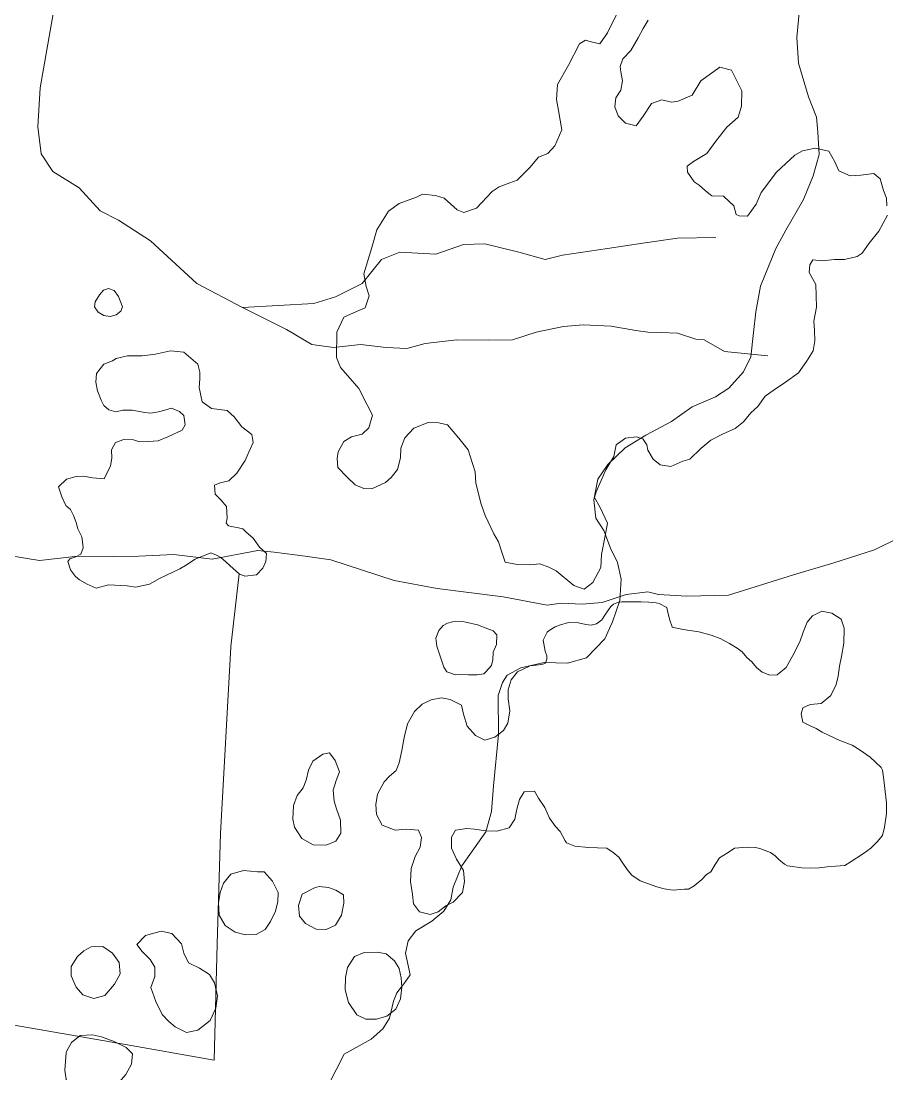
# Model space of a CAD drawing. Header units: metres. Extents: x 4652992 to 4879070, y 2074171 to 2309877.
# Drawn here: x 4653522.1 to 4653630.6, y 2307347.7 to 2307479.6 of the extents above; entities that cross this region are included whole.
import ezdxf

# ---------------------------------------------------------------- set-up
doc = ezdxf.new("R2010")
doc.units = ezdxf.units.M
doc.header["$MEASUREMENT"] = 0
doc.linetypes.add('DGN Style 3', pattern=[92.779933, 66.271381, -26.508552])
for name, color, linetype, lineweight in [('Level 1', 2, 'Continuous', 0), ('Level 20', 30, 'DGN Style 3', 0), ('Level 37', 3, 'Continuous', 0), ('Level 40', 1, 'Continuous', 0)]:
    doc.layers.add(name, color=color, linetype=linetype, lineweight=lineweight)

msp = doc.modelspace()

# ---------------------------------------------------------------- linework, layer by layer
at = {"layer": 'Level 1'}
for points in [[(4653615.651308, 2307437.64789, 1362), (4653610.225527, 2307438.20331, 1356), (4653607.660097, 2307439.649721, 1352), (4653606.614321, 2307439.733279, 1351), (4653604.318484, 2307440.501528, 1350), (4653602.269717, 2307440.585085, 1349), (4653600.618899, 2307440.613528, 1348), (4653599.122683, 2307440.854922, 1347), (4653596.011111, 2307441.363711, 1345), (4653592.500124, 2307441.564089, 1342), (4653590.066286, 2307441.354311, 1340), (4653586.614077, 2307440.644289, 1338), (4653583.641909, 2307439.66028, 1335), (4653580.628725, 2307439.630312, 1332), (4653576.680483, 2307439.660708, 1329), (4653572.725283, 2307439.189089, 1326), (4653570.439516, 2307438.56769, 1324), (4653567.838076, 2307438.722475, 1322), (4653564.626101, 2307439.091311, 1320), (4653561.254092, 2307438.687075, 1318), (4653558.515688, 2307439.093325, 1316), (4653555.348879, 2307440.951113, 1314), (4653549.837893, 2307443.733706, 1310), (4653544.107485, 2307446.740481, 1306), (4653538.30469, 2307452.06592, 1302), (4653534.331728, 2307454.653506, 1300), (4653532.010317, 2307455.812685, 1299), (4653529.3725, 2307458.71448, 1298), (4653526.075503, 2307460.762881, 1297), (4653524.647707, 2307462.9657, 1296.75), (4653524.234926, 2307466.331728, 1296.5), (4653524.489321, 2307471.241091, 1296.2875), (4653527.149111, 2307486.240725, 1295.2125)], [(4653609.129885, 2307452.49988, 1355), (4653604.330508, 2307452.40729, 1350), (4653599.976076, 2307451.773318, 1348), (4653595.55768, 2307451.085879, 1345), (4653589.937685, 2307450.267275, 1341), (4653587.771303, 2307449.733095, 1340), (4653584.471133, 2307450.658694, 1338), (4653580.212893, 2307451.702517, 1335), (4653577.528689, 2307451.592898, 1333), (4653574.046511, 2307450.38428, 1330), (4653569.570315, 2307450.637331, 1326), (4653567.270693, 2307449.723086, 1324), (4653564.818484, 2307446.730532, 1321), (4653561.511111, 2307445.065676, 1318), (4653558.770327, 2307444.206118, 1316), (4653549.837893, 2307443.733706, 1310)], [(4653634.932925, 2307416.300478, 1380), (4653629.006716, 2307413.373293, 1375), (4653623.91028, 2307411.749087, 1369), (4653618.839907, 2307410.244875, 1364), (4653610.730288, 2307407.688906, 1357), (4653605.498904, 2307407.581728, 1352), (4653601.959902, 2307407.788882, 1350), (4653600.616701, 2307408.1225, 1349), (4653597.903322, 2307407.753725, 1347), (4653594.900332, 2307406.751101, 1345), (4653592.399477, 2307406.564516, 1343), (4653589.753298, 2307406.68091, 1341), (4653588.015932, 2307406.424685, 1340), (4653582.470888, 2307407.492312, 1336.425), (4653574.239077, 2307408.52289, 1329.6625), (4653568.846926, 2307409.530276, 1325.9125), (4653560.920107, 2307412.126528, 1320.95), (4653557.698488, 2307412.562319, 1319.45), (4653553.831728, 2307413.079897, 1316.4125), (4653551.752077, 2307413.300722, 1314.4125), (4653546.054323, 2307412.217715, 1310.175), (4653541.260683, 2307412.794497, 1306), (4653536.880923, 2307412.592287, 1304), (4653533.681093, 2307412.530276, 1303), (4653529.228701, 2307412.581118, 1302), (4653524.440127, 2307412.014712, 1301), (4653514.918276, 2307413.5907, 1299.3875)]]:
    msp.add_polyline3d(points, dxfattribs=at)
at = {"layer": 'Level 20', "linetype": 'Continuous'}
for points in [[(4653587.625134, 2307399.265083, 1342.605782), (4653590.564026, 2307399.175089, 1343.105782), (4653592.921408, 2307399.847961, 1343.605782), (4653595.230085, 2307402.22751, 1344.005782), (4653596.192359, 2307404.330051, 1344.505782), (4653597.087605, 2307407.021417, 1345.105782), (4653597.272645, 2307409.686295, 1346.405782), (4653596.812206, 2307411.790284, 1347.505782), (4653595.94172, 2307413.557034, 1348.105782), (4653595.085609, 2307415.778693, 1349.405782), (4653594.115228, 2307417.351975, 1350.005782), (4653593.863961, 2307419.636197, 1350.705782), (4653594.333385, 2307422.23445, 1351.305782), (4653595.582819, 2307424.042188, 1351.805782), (4653597.766153, 2307426.132013, 1352.505782), (4653600.365884, 2307427.742176, 1353.805782), (4653603.57207, 2307429.444043, 1354.305782), (4653606.174775, 2307431.288355, 1355.505782), (4653609.074239, 2307432.51551, 1357.505782), (4653610.745552, 2307433.631945, 1358.105782), (4653612.586164, 2307435.642741, 1359.205782), (4653613.495641, 2307437.547019, 1359.705782), (4653613.83803, 2307440.588919, 1360.305782), (4653614.12248, 2307443.1871, 1361.005782), (4653614.697743, 2307446.37647, 1361.605782), (4653616.623788, 2307451.100661, 1362.105782), (4653617.875712, 2307453.390269, 1362.605782), (4653620.102113, 2307457.238498, 1363.105782), (4653621.324204, 2307460.211438, 1363.005782), (4653622.044941, 2307462.895774, 1363.005782), (4653621.881052, 2307465.687702, 1363.405782), (4653621.737599, 2307467.533767, 1363.805782), (4653620.71969, 2307470.078565, 1364.205782), (4653619.495586, 2307474.334136, 1364.605782), (4653619.27919, 2307477.524994, 1365.005782), (4653619.666519, 2307481.952879, 1365.505782)], [(4653587.625134, 2307399.265083, 1343.45), (4653584.71216, 2307398.582388, 1343.2), (4653582.971823, 2307397.651154, 1342.85), (4653582.387216, 2307396.761013, 1342.4625), (4653581.858438, 2307395.143588, 1342.0875), (4653581.888886, 2307390.223458, 1340.2125), (4653581.27429, 2307383.799069, 1338.325), (4653581.027679, 2307380.601097, 1337.625), (4653580.306875, 2307378.057888, 1337.075), (4653577.31403, 2307373.795057, 1334.3), (4653576.216214, 2307371.11243, 1333.9125), (4653575.930184, 2307369.551897, 1333.5625), (4653575.041052, 2307368.105318, 1333.0375), (4653573.541034, 2307366.860223, 1331.625), (4653571.533506, 2307365.649366, 1331.0125), (4653570.60813, 2307364.411296, 1330.6875), (4653570.261413, 2307362.83654, 1330.35), (4653570.853958, 2307360.15436, 1329.8125), (4653570.189327, 2307359.168873, 1329.3), (4653569.169698, 2307357.89595, 1329.075), (4653568.776275, 2307356.846375, 1328.8125), (4653568.247546, 2307354.712659, 1328.036065)], [(4653526.174424, 2307257.050102, 1317.123565), (4653523.829871, 2307265.691703, 1315.898565), (4653524.913985, 2307274.708888, 1314.373565), (4653528.193016, 2307284.995749, 1312.873565), (4653531.07411, 2307291.966436, 1312.298565), (4653537.374281, 2307301.230239, 1311.448565), (4653539.63408, 2307306.673945, 1311.148565), (4653541.499986, 2307313.708297, 1312.498565), (4653546.064395, 2307321.353016, 1315.123565), (4653552.776889, 2307331.056694, 1318.498565), (4653555.220371, 2307333.601684, 1319.736065), (4653556.984094, 2307337.45811, 1320.511065), (4653557.89285, 2307341.016811, 1321.523565), (4653559.414972, 2307344.016488, 1322.823565), (4653561.565726, 2307348.223122, 1324.236065), (4653562.564134, 2307350.197306, 1325.373565), (4653565.950367, 2307352.104066, 1326.598565), (4653567.407329, 2307353.379144, 1327.411065), (4653568.13575, 2307354.503341, 1328.036065), (4653568.247546, 2307354.712659, 1328.036065)]]:
    msp.add_polyline3d(points, dxfattribs=at)
at = {"layer": 'Level 37', "extrusion": (-0.9370172130902048, -0.0102131924530949, 0.349133832609476), "elevation": -4383561.993776, "flags": 128}
msp.add_lwpolyline([(-2256554.107737, 1634629.72351), (-2256545.002492, 1634626.507142), (-2256544.95304, 1634626.500866)], dxfattribs=at)
at = {"layer": 'Level 37'}
msp.add_polyline3d([(4653548.392027, 2307401.202923, 1314.35), (4653547.085528, 2307377.837555, 1314.7625), (4653546.683843, 2307364.004641, 1315.15), (4653546.317551, 2307349.441383, 1312.825), (4653534.500598, 2307351.54587, 1309.9375), (4653516.879513, 2307354.57262, 1308.1625), (4653500.191193, 2307357.468887, 1306.175), (4653485.3376, 2307360.35213, 1303.775), (4653473.5205, 2307362.111568, 1300.5)], dxfattribs=at)
at = {"layer": 'Level 40', "color": 3, "flags": 128}
for points, elevation in [([(4653533.786906, 2307445.864382), (4653534.31099, 2307445.098012), (4653534.821735, 2307443.799695), (4653534.627056, 2307443.257185), (4653534.043039, 2307442.78765), (4653533.284301, 2307442.573548), (4653532.462313, 2307442.727623), (4653531.776751, 2307443.123381), (4653531.322485, 2307443.787593), (4653531.40405, 2307444.440446), (4653531.933252, 2307445.321158), (4653532.44745, 2307445.892863), (4653533.068111, 2307446.088258), (4653533.786906, 2307445.864382)], 1303.080073), ([(4653574.200447, 2307401.30489), (4653574.906591, 2307399.178402), (4653575.075963, 2307398.677292), (4653575.451234, 2307398.069901), (4653576.519846, 2307397.702174), (4653577.106303, 2307397.736539), (4653578.143672, 2307397.722016), (4653579.235775, 2307397.694562), (4653580.080281, 2307397.840876), (4653580.309672, 2307398.07487), (4653581.02392, 2307398.885966), (4653581.193409, 2307399.595209), (4653581.250844, 2307400.561473), (4653581.649723, 2307401.50471), (4653581.704575, 2307402.702134), (4653581.248494, 2307403.21334), (4653580.563022, 2307403.490553), (4653579.28851, 2307403.96456), (4653577.810682, 2307404.313688), (4653577.427541, 2307404.404202), (4653576.14516, 2307404.361334), (4653575.519591, 2307404.163297), (4653574.990453, 2307403.884842), (4653574.437824, 2307403.266114), (4653574.038945, 2307402.322876), (4653574.200447, 2307401.30489)], 1343.9725)]:
    msp.add_lwpolyline(points, dxfattribs=dict(at, elevation=elevation))
at = {"layer": 'Level 40', "color": 3}
for points in [[(4653581.916408, 2307414.371321, 1347.735195), (4653581.335035, 2307415.389995, 1346.535195), (4653580.248534, 2307417.66122, 1345.335195), (4653579.742121, 2307419.089416, 1344.135195), (4653579.05013, 2307421.715987, 1342.935195), (4653578.991436, 2307423.133026, 1342.935195), (4653578.088825, 2307425.879784, 1342.335195), (4653576.920756, 2307427.370989, 1341.135195), (4653575.515129, 2307429.004035, 1339.635195), (4653574.422785, 2307429.253455, 1338.135195), (4653573.110578, 2307429.30489, 1336.335195), (4653571.313511, 2307428.611066, 1334.535195), (4653570.15654, 2307427.384044, 1332.435195), (4653569.666811, 2307426.110906, 1330.335195), (4653569.651697, 2307424.876688, 1329.435195), (4653569.270241, 2307423.446571, 1328.835195), (4653568.476177, 2307422.413204, 1328.835195), (4653567.760851, 2307421.787151, 1328.835195), (4653566.062499, 2307421.02151, 1328.235195), (4653565.046794, 2307421.042319, 1328.235195), (4653563.945852, 2307421.501536, 1328.235195), (4653562.939488, 2307422.450094, 1328.235195), (4653561.805358, 2307423.684198, 1327.935195), (4653561.682257, 2307424.806203, 1327.935195), (4653561.84007, 2307425.622075, 1327.935195), (4653562.518656, 2307426.932301, 1327.935195), (4653563.481262, 2307427.51308, 1327.935195), (4653564.822513, 2307427.853931, 1327.935195), (4653565.652454, 2307428.628494, 1327.935195), (4653566.132082, 2307430.229286, 1327.935195), (4653565.450459, 2307431.540207, 1327.935195), (4653564.422592, 2307433.567256, 1328.535195), (4653563.03514, 2307435.178341, 1328.535195), (4653562.126937, 2307436.193004, 1328.535195), (4653561.609745, 2307437.472326, 1328.535195), (4653561.668893, 2307440.625517, 1329.435195), (4653562.538157, 2307442.487078, 1329.435195), (4653564.119106, 2307443.202936, 1329.435195), (4653565.227576, 2307443.669906, 1329.435195), (4653565.690452, 2307445.185647, 1329.435195), (4653565.322017, 2307446.351198, 1329.435195), (4653565.032298, 2307447.923718, 1329.435195), (4653566.050189, 2307451.21589, 1330.335195), (4653566.653954, 2307453.461039, 1330.335195), (4653568.122427, 2307455.79637, 1330.335195), (4653569.455381, 2307456.720909, 1331.535195), (4653571.623725, 2307457.547006, 1333.035195), (4653572.369084, 2307457.910343, 1333.035195), (4653574.000512, 2307457.743915, 1334.535195), (4653575.093948, 2307457.428699, 1336.035195), (4653576.710721, 2307455.933471, 1337.535195), (4653577.569373, 2307455.60551, 1337.535195), (4653579.141597, 2307456.14248, 1338.735195), (4653581.106503, 2307458.24288, 1340.235195), (4653581.970909, 2307458.82758, 1340.235195), (4653583.318567, 2307459.321423, 1340.235195), (4653584.247679, 2307459.660336, 1341.135195), (4653585.844179, 2307461.257331, 1342.335195), (4653586.924977, 2307462.543645, 1342.335195), (4653588.092204, 2307462.986145, 1342.335195), (4653588.950557, 2307463.983152, 1342.335195), (4653589.833515, 2307465.968364, 1342.335195), (4653589.40488, 2307468.395945, 1342.935195), (4653589.170356, 2307469.762804, 1342.935195), (4653589.284406, 2307471.642729, 1342.935195), (4653590.681606, 2307474.050178, 1343.535195), (4653592.06087, 2307476.756633, 1344.435195), (4653592.808733, 2307477.193066, 1344.435195), (4653593.513516, 2307476.977767, 1344.435195), (4653594.576546, 2307476.74052, 1345.635195), (4653595.54916, 2307478.104742, 1347.435195), (4653596.703006, 2307480.411059, 1349.235195)], [(4653600.646315, 2307479.698902, 1351.335195), (4653600.037216, 2307478.67078, 1351.335195), (4653599.37819, 2307477.495212, 1350.435195), (4653598.466373, 2307475.901981, 1349.235195), (4653597.483907, 2307474.837437, 1347.735195), (4653597.122821, 2307473.895068, 1347.135195), (4653597.239333, 2307473.215928, 1347.135195), (4653597.438626, 2307472.110457, 1347.135195), (4653597.208828, 2307470.921488, 1347.135195), (4653596.611202, 2307469.966046, 1347.135195), (4653596.476406, 2307468.841293, 1347.135195), (4653596.874053, 2307467.735013, 1348.635195), (4653597.792062, 2307466.806712, 1349.835195), (4653599.12619, 2307466.473852, 1349.835195), (4653600.020544, 2307467.696557, 1349.835195), (4653601.087916, 2307469.273359, 1351.035195), (4653602.35115, 2307469.721917, 1352.535195), (4653603.553289, 2307469.448342, 1354.035195), (4653604.419221, 2307469.564035, 1355.535195), (4653606.140966, 2307470.328118, 1357.035195), (4653607.239356, 2307472.094354, 1358.535195), (4653609.616028, 2307473.800148, 1359.735195), (4653611.086484, 2307473.442539, 1359.735195), (4653612.380445, 2307470.864575, 1360.635195), (4653612.332567, 2307468.941457, 1360.635195), (4653611.906293, 2307467.572572, 1360.635195), (4653610.516827, 2307466.317931, 1359.435195), (4653609.110153, 2307464.531133, 1358.835195), (4653607.983459, 2307463.019871, 1357.035195), (4653606.313729, 2307462.001639, 1356.435195), (4653605.549096, 2307461.416193, 1356.435195), (4653605.570308, 2307460.682979, 1356.435195), (4653606.395525, 2307459.474536, 1356.435195), (4653607.056447, 2307459.024569, 1357.635195), (4653607.827925, 2307458.333703, 1358.535195), (4653608.612884, 2307457.703264, 1359.735195), (4653610.07775, 2307457.672, 1360.935195), (4653611.380605, 2307456.461465, 1360.935195), (4653611.653844, 2307455.363938, 1360.935195), (4653612.038214, 2307455.199718, 1362.435195), (4653613.090321, 2307455.170229, 1363.635195), (4653614.181291, 2307456.648423, 1363.635195), (4653614.790946, 2307458.136808, 1363.635195), (4653616.732265, 2307460.65448, 1364.835195), (4653618.998442, 2307462.80335, 1365.735195), (4653619.984427, 2307463.336848, 1365.735195), (4653621.57739, 2307463.690039, 1366.635195), (4653623.264759, 2307463.307201, 1367.535195), (4653624.046086, 2307461.96536, 1367.535195), (4653624.538327, 2307460.814125, 1369.035195), (4653625.927146, 2307460.194255, 1370.835195), (4653627.285541, 2307460.275831, 1372.935195), (4653628.907818, 2307460.504611, 1374.435195), (4653629.71906, 2307459.843513, 1376.235195), (4653630.14126, 2307458.3492, 1376.235195), (4653630.513566, 2307457.414544, 1376.235195), (4653630.554508, 2307456.45591, 1377.735195)], [(4653630.639442, 2307455.263516, 1377.735195), (4653629.54604, 2307453.27281, 1377.735195), (4653628.312129, 2307451.778935, 1377.735195), (4653627.440751, 2307450.530635, 1377.735195), (4653626.806142, 2307450.100667, 1377.735195), (4653625.241118, 2307449.743147, 1376.535195), (4653623.976732, 2307449.735421, 1375.035195), (4653622.437373, 2307449.557006, 1373.235195), (4653621.270832, 2307449.689655, 1371.735195), (4653620.907768, 2307449.045267, 1371.735195), (4653620.80748, 2307448.114048, 1371.735195), (4653621.631303, 2307446.613615, 1371.735195), (4653621.719891, 2307443.770806, 1371.135195), (4653621.380255, 2307442.011924, 1371.135195), (4653621.480833, 2307440.883678, 1371.135195), (4653621.53711, 2307439.526007, 1371.135195), (4653621.300838, 2307438.302384, 1371.135195), (4653620.482431, 2307436.950037, 1371.135195), (4653619.495534, 2307435.549911, 1371.135195), (4653617.837055, 2307434.385036, 1369.935195), (4653616.410547, 2307433.409747, 1368.435195), (4653615.296603, 2307432.619902, 1366.935195), (4653614.399171, 2307431.299917, 1365.735195), (4653613.523081, 2307430.504973, 1365.735195), (4653612.587706, 2307429.407489, 1365.435195), (4653611.541171, 2307428.575353, 1364.835195), (4653609.948574, 2307427.854786, 1363.635195), (4653608.506718, 2307427.10885, 1362.135195), (4653607.251167, 2307426.073122, 1361.235195), (4653605.858642, 2307424.724216, 1361.235195), (4653605.003219, 2307424.481795, 1361.235195), (4653603.487136, 2307423.815454, 1360.035195), (4653602.13501, 2307424.000147, 1359.135195), (4653601.292579, 2307424.736675, 1358.235195), (4653600.605332, 2307425.845703, 1357.635195), (4653600.490594, 2307426.514404, 1357.635195), (4653599.983466, 2307427.256488, 1357.635195), (4653599.204046, 2307427.501334, 1356.735195), (4653597.792489, 2307427.360223, 1356.735195), (4653596.652923, 2307426.520041, 1356.735195), (4653596.357279, 2307425.045724, 1356.135195), (4653595.366574, 2307423.378522, 1355.235195), (4653594.756755, 2307422.050397, 1353.735195), (4653594.139488, 2307420.629978, 1352.835195), (4653593.923636, 2307419.936843, 1352.835195), (4653594.651705, 2307418.665696, 1352.235195), (4653595.576331, 2307416.703074, 1351.635195), (4653595.271843, 2307415.127192, 1351.635195), (4653594.804688, 2307412.767149, 1350.735195), (4653594.737681, 2307411.144717, 1350.735195), (4653593.714669, 2307409.290257, 1350.135195), (4653592.643168, 2307408.426399, 1350.135195), (4653591.339493, 2307408.915007, 1350.135195), (4653589.121404, 2307410.718773, 1349.235195), (4653588.228566, 2307411.213093, 1349.235195), (4653587.0666, 2307411.59375, 1349.235195), (4653585.812835, 2307411.499864, 1349.235195), (4653584.256201, 2307411.544402, 1349.235195), (4653582.72915, 2307411.828875, 1348.635195), (4653582.306652, 2307413.05606, 1348.635195), (4653581.916408, 2307414.371321, 1347.735195)], [(4653547.801041, 2307416.685579, 1315.569853), (4653548.11113, 2307416.363232, 1315.569853), (4653548.460679, 2307416.271409, 1315.869853), (4653549.333276, 2307416.108465, 1315.869853), (4653549.897875, 2307416.003034, 1315.869853), (4653550.249257, 2307415.62024, 1315.869853), (4653551.1958, 2307414.836838, 1316.769853), (4653551.958803, 2307413.695548, 1317.969853), (4653552.852172, 2307412.899374, 1318.569853), (4653552.767607, 2307411.914574, 1318.569853), (4653552.395934, 2307411.088665, 1318.569853), (4653551.595536, 2307410.237393, 1318.569853), (4653550.156085, 2307410.073244, 1317.369853), (4653549.417317, 2307410.36934, 1317.369853), (4653548.737629, 2307410.970958, 1317.369853), (4653547.766003, 2307411.882841, 1316.169852), (4653547.134927, 2307412.392135, 1315.269853), (4653546.609299, 2307412.701884, 1315.269853), (4653545.868254, 2307412.998931, 1315.269853), (4653543.925033, 2307412.187646, 1313.469853), (4653542.720586, 2307411.397589, 1312.269853), (4653542.002114, 2307411.00026, 1312.269853), (4653539.431797, 2307409.794198, 1310.769853), (4653538.182433, 2307409.054537, 1308.969853), (4653536.462732, 2307408.696635, 1307.469853), (4653535.413555, 2307408.838841, 1307.469853), (4653533.076572, 2307408.97408, 1306.569853), (4653531.503724, 2307408.583258, 1304.469853), (4653530.405845, 2307409.056686, 1304.469853), (4653529.43236, 2307409.614384, 1304.469853), (4653528.918506, 2307410.032623, 1304.469853), (4653528.318339, 2307410.843091, 1304.469853), (4653527.987164, 2307411.925776, 1304.469853), (4653528.214017, 2307412.259562, 1304.469853), (4653528.962775, 2307412.495945, 1304.469853), (4653529.617164, 2307412.803654, 1304.469853), (4653529.882153, 2307413.613851, 1304.469853), (4653529.858085, 2307414.048169, 1304.469853), (4653529.715611, 2307414.988144, 1304.469853), (4653529.207817, 2307415.996332, 1304.469853), (4653529.035224, 2307416.780761, 1304.469853), (4653528.6651, 2307417.65925, 1303.869853), (4653528.325615, 2307418.421707, 1303.869853), (4653527.716901, 2307418.91182, 1303.869853), (4653527.228744, 2307420.024721, 1303.869853), (4653526.812989, 2307421.238013, 1303.269853), (4653527.818396, 2307422.234139, 1303.269853), (4653529.01673, 2307422.548352, 1303.269853), (4653529.945577, 2307422.590014, 1303.269853), (4653531.043237, 2307422.384863, 1303.269853), (4653532.532125, 2307422.259988, 1303.869853), (4653533.333569, 2307423.884449, 1303.869853), (4653533.464572, 2307424.849556, 1304.169852), (4653533.446539, 2307425.874036, 1304.169852), (4653533.950472, 2307426.800892, 1304.169852), (4653535.000403, 2307427.195671, 1304.169852), (4653536.178728, 2307427.136493, 1304.169852), (4653536.941482, 2307426.886352, 1304.169852), (4653538.026794, 2307426.939736, 1304.769853), (4653539.268128, 2307427.005371, 1305.969853), (4653540.482874, 2307427.504076, 1307.169852), (4653542.303502, 2307428.348338, 1308.069853), (4653542.650825, 2307429.03156, 1308.069853), (4653542.497154, 2307430.182609, 1308.069853), (4653541.954238, 2307430.711751, 1308.069853), (4653540.964633, 2307431.10622, 1307.169852), (4653540.105196, 2307430.83897, 1307.169852), (4653539.317678, 2307430.665268, 1307.169852), (4653538.312245, 2307430.478814, 1307.169852), (4653537.626607, 2307430.553596, 1307.169852), (4653536.024628, 2307430.862529, 1305.669852), (4653534.839884, 2307430.845584, 1304.469853), (4653533.987043, 2307430.629147, 1304.469853), (4653533.120132, 2307430.898805, 1304.469853), (4653532.469935, 2307431.450238, 1304.469853), (4653532.162905, 2307432.098626, 1304.469853), (4653531.6853, 2307433.262441, 1304.469853), (4653531.468591, 2307434.377437, 1304.469853), (4653531.564966, 2307435.43382, 1304.469853), (4653532.494206, 2307436.602825, 1304.469853), (4653533.551825, 2307437.046655, 1305.369853), (4653534.038871, 2307437.330999, 1305.369853), (4653535.451815, 2307437.656505, 1305.369853), (4653537.279428, 2307437.649017, 1306.569853), (4653538.934678, 2307437.887506, 1307.769853), (4653540.832185, 2307438.27663, 1308.669852), (4653542.512112, 2307438.101864, 1309.269853), (4653544.251131, 2307436.600593, 1310.169852), (4653544.485945, 2307435.597489, 1310.169852), (4653544.491901, 2307434.7971, 1310.169852), (4653544.438149, 2307433.688177, 1310.169852), (4653544.792354, 2307431.916746, 1310.169852), (4653545.954708, 2307431.064997, 1311.069853), (4653547.924818, 2307430.808343, 1311.969853), (4653548.786213, 2307430.009362, 1311.969853), (4653549.759865, 2307428.772499, 1312.869853), (4653550.997177, 2307427.807623, 1313.769853), (4653551.179296, 2307426.819318, 1313.769853), (4653550.418354, 2307425.150561, 1314.369853), (4653550.184758, 2307424.550783, 1314.969853), (4653549.12927, 2307422.948547, 1314.969853), (4653548.150815, 2307422.0199, 1314.969853), (4653547.033937, 2307421.752247, 1314.969853), (4653546.338076, 2307421.458823, 1314.969853), (4653546.438878, 2307420.328384, 1314.969853), (4653547.152513, 2307419.61279, 1314.969853), (4653547.836625, 2307418.794458, 1315.569853), (4653547.929434, 2307417.349148, 1315.569853), (4653547.801041, 2307416.685579, 1315.569853)], [(4653602.987543, 2307406.155626, 1357.251094), (4653602.018492, 2307406.640413, 1357.251094), (4653601.640222, 2307406.729748, 1357.251094), (4653600.743562, 2307406.799325, 1357.251094), (4653599.753025, 2307406.834199, 1357.251094), (4653597.361637, 2307406.858665, 1356.621094), (4653596.917895, 2307406.792841, 1356.621094), (4653596.294193, 2307406.570461, 1356.621094), (4653595.961295, 2307406.250966, 1356.621094), (4653595.669617, 2307405.864863, 1356.621094), (4653595.219973, 2307405.174824, 1356.621094), (4653594.829394, 2307404.613021, 1356.621094), (4653594.195642, 2307404.108647, 1356.621094), (4653593.497292, 2307403.932332, 1356.621094), (4653592.856622, 2307403.998327, 1356.621094), (4653591.937967, 2307404.215282, 1356.621094), (4653590.691439, 2307404.253738, 1356.621094), (4653589.563548, 2307403.951373, 1356.201094), (4653588.993885, 2307403.716231, 1356.201094), (4653588.231445, 2307403.270685, 1356.201094), (4653587.98463, 2307403.073044, 1356.201094), (4653587.485098, 2307402.053546, 1355.571094), (4653587.730672, 2307400.68746, 1353.891094), (4653587.960152, 2307400.092967, 1351.371094), (4653587.978504, 2307399.690519, 1348.641094), (4653587.796286, 2307399.164818, 1347.381094), (4653587.454212, 2307399.046547, 1346.961094), (4653586.957613, 2307398.977005, 1346.9125)], [(4653586.957613, 2307398.977005, 1346.9125), (4653585.874834, 2307398.826922, 1346.7875), (4653584.276704, 2307398.102635, 1346.5125), (4653583.478054, 2307397.073381, 1346.1875), (4653583.12763, 2307395.851184, 1346.0125), (4653583.112796, 2307394.69467, 1345.9375), (4653583.307568, 2307393.198608, 1345.9375), (4653583.056653, 2307391.662885, 1345.9375), (4653582.517583, 2307390.746281, 1345.9375), (4653581.442419, 2307389.898386, 1345.7875), (4653580.190467, 2307389.527284, 1345.5), (4653579.017501, 2307390.094531, 1345.0125), (4653577.98894, 2307391.265657, 1344.3125), (4653577.533319, 2307392.765371, 1343.575), (4653577.253216, 2307393.904595, 1343.2875), (4653575.858785, 2307394.640189, 1342.425), (4653574.765636, 2307394.811563, 1341.875), (4653573.457366, 2307394.569775, 1341.5875), (4653572.337743, 2307394.022393, 1341.3), (4653571.393637, 2307393.114521, 1341.0375), (4653570.497798, 2307391.557229, 1340.775), (4653570.090838, 2307389.855386, 1340.3375), (4653569.792706, 2307388.243822, 1339.9875), (4653569.452653, 2307386.700168, 1339.3375), (4653569.106255, 2307385.738024, 1338.55), (4653568.26971, 2307385.036733, 1337.6), (4653567.577351, 2307384.330363, 1337.1), (4653566.77065, 2307382.781003, 1336.4625), (4653566.544721, 2307381.471379, 1336.1375), (4653566.647818, 2307380.199989, 1335.925), (4653567.348622, 2307378.874327, 1335.9), (4653568.975109, 2307378.257888, 1335.9), (4653570.373785, 2307378.391307, 1336.05), (4653571.885097, 2307378.266099, 1336.1125), (4653572.245236, 2307377.339962, 1335.8875), (4653572.100611, 2307376.127123, 1335.7625), (4653571.468378, 2307374.942533, 1335.725), (4653570.963178, 2307373.437913, 1335.6), (4653570.870846, 2307371.835708, 1335.6), (4653571.121936, 2307370.210332, 1335.7), (4653571.278813, 2307369.042233, 1335.825), (4653571.996771, 2307368.031522, 1336.1625), (4653573.366434, 2307367.678789, 1336.575), (4653574.350973, 2307368.026095, 1336.8375), (4653575.317308, 2307368.783711, 1337.05), (4653576.211441, 2307369.239386, 1337.25), (4653577.39946, 2307370.437613, 1337.5625), (4653577.64508, 2307371.829585, 1337.7375), (4653577.51319, 2307373.223782, 1337.8375), (4653576.660366, 2307374.643376, 1337.925), (4653576.027739, 2307376.010925, 1338), (4653576.005947, 2307377.3791, 1338.175), (4653576.538453, 2307378.268255, 1338.625), (4653577.950257, 2307378.456572, 1339.15), (4653578.918911, 2307378.372625, 1339.6125), (4653580.327959, 2307378.184586, 1340.4125), (4653581.687251, 2307378.15331, 1341.5), (4653583.23414, 2307378.541703, 1342.325), (4653583.95678, 2307379.617922, 1343.4125), (4653584.203669, 2307380.893591, 1343.875), (4653584.554093, 2307382.115789, 1344.4125), (4653585.099727, 2307383.059842, 1345.2), (4653586.396138, 2307383.130431, 1345.9625), (4653586.920155, 2307382.281562, 1346.5125), (4653587.708827, 2307381.080134, 1347.0375), (4653588.299533, 2307379.780494, 1347.5875), (4653589.059412, 2307378.701874, 1348.375), (4653589.608415, 2307378.079104, 1349), (4653589.916261, 2307377.542333, 1349.8625), (4653590.265165, 2307376.938364, 1351.0125), (4653590.431452, 2307376.669111, 1352.0125), (4653591.483249, 2307376.247919, 1352.8125), (4653593.171123, 2307376.078667, 1353.5875), (4653594.313654, 2307376.038387, 1354.4375), (4653595.456186, 2307375.998107, 1355.4625), (4653596.25096, 2307375.465256, 1356.5125), (4653596.978237, 2307374.890886, 1357.8125), (4653597.656351, 2307373.86829, 1359.6875), (4653598.126605, 2307373.182261, 1361.3625), (4653598.622783, 2307372.605063, 1362.2125), (4653599.664303, 2307371.898894, 1363.2875), (4653601.739286, 2307371.178239, 1364.2125), (4653602.653405, 2307370.904571, 1364.7375), (4653603.770012, 2307370.755459, 1365.6875), (4653605.182529, 2307370.881254, 1366.5625), (4653605.699261, 2307370.874011, 1367.6625), (4653606.428759, 2307371.276302, 1368.4375), (4653607.371022, 2307372.088127, 1369.0125), (4653607.975804, 2307372.692358, 1370.0375), (4653608.515774, 2307373.024509, 1371.0375), (4653609.021765, 2307373.939511, 1372.1125), (4653609.569327, 2307374.787201, 1373.0625), (4653610.649268, 2307375.451502, 1373.9625), (4653611.472186, 2307376.004144, 1374.8375), (4653613.061268, 2307376.145664, 1375.9875), (4653614.08177, 2307376.076762, 1377.4875), (4653614.627111, 2307375.94779, 1378.3875), (4653615.323093, 2307375.725711, 1379.6875), (4653615.951579, 2307375.462112, 1380.9625), (4653616.541178, 2307375.035266, 1382.5375), (4653617.008746, 2307374.579797, 1383.3375), (4653617.736023, 2307374.005427, 1384.8125), (4653618.091838, 2307373.806315, 1386.0875), (4653619.875817, 2307373.556853, 1387.1875), (4653621.018349, 2307373.516573, 1387.7125), (4653622.064775, 2307373.556503, 1388.1125), (4653623.069629, 2307373.663747, 1388.4375), (4653624.129017, 2307373.758094, 1388.8125), (4653625.297473, 2307373.826646, 1389.1625), (4653626.052895, 2307374.337769, 1389.6375), (4653627.618273, 2307375.347118, 1390.4875), (4653628.52165, 2307375.995695, 1390.8375), (4653629.341883, 2307376.778898, 1391.4375), (4653629.998513, 2307377.600793, 1391.8875), (4653630.244794, 2307378.634698, 1391.9125), (4653630.48302, 2307380.360286, 1391.8875), (4653630.508479, 2307381.676341, 1391.6625), (4653630.328764, 2307383.0984, 1391.3125), (4653630.162011, 2307384.574876, 1390.7125), (4653629.984981, 2307385.766374, 1389.9375), (4653629.831656, 2307386.090043, 1388.9875), (4653628.470522, 2307387.389134, 1387.3375), (4653627.182256, 2307388.268621, 1386.5375), (4653626.182308, 2307388.907477, 1385.8375), (4653624.652666, 2307389.49916, 1385.5375), (4653623.299589, 2307390.106568, 1385.2875), (4653622.424357, 2307390.543484, 1384.3625), (4653621.671156, 2307391.009022, 1383.6625), (4653620.837496, 2307391.378625, 1383.0625), (4653620.016798, 2307391.802645, 1381.8125), (4653619.800882, 2307392.830895, 1380.7375), (4653620.036886, 2307393.579822, 1379.9375), (4653620.942949, 2307393.997838, 1378.9625), (4653622.300932, 2307394.13653, 1378.5875), (4653623.51318, 2307395.11443, 1378.1125), (4653624.190364, 2307396.50628, 1377.7375), (4653624.436646, 2307397.540184, 1377.4875), (4653624.625708, 2307398.817547, 1377.1625), (4653624.856342, 2307400.027597, 1376.8875), (4653625.136139, 2307401.685873, 1376.3375), (4653625.182152, 2307403.571882, 1375.8625), (4653624.815595, 2307404.693239, 1375.5125), (4653623.665007, 2307405.425203, 1375.1875), (4653622.397759, 2307405.667423, 1374.5875), (4653621.221712, 2307405.083332, 1374.1875), (4653620.578043, 2307404.315853, 1373.9875), (4653620.048814, 2307403.061457, 1373.4625), (4653619.641616, 2307401.835683, 1373.2875), (4653618.777591, 2307400.143132, 1373.2875), (4653617.952452, 2307398.613828, 1373.2625), (4653616.820662, 2307397.731863, 1372.2875), (4653615.883304, 2307397.666138, 1371.5625), (4653614.940576, 2307398.061536, 1370.4625), (4653614.213299, 2307398.635906, 1369.4625), (4653613.633977, 2307399.34773, 1368.5125), (4653613.015768, 2307399.896306, 1367.5125), (4653612.436446, 2307400.608129, 1366.4125), (4653611.792313, 2307401.047873, 1365.2375), (4653610.833937, 2307401.619416, 1364.6875), (4653609.657424, 2307402.242548, 1364.0875), (4653608.551093, 2307402.676637, 1363.5375), (4653606.982565, 2307403.105072, 1362.9125), (4653605.034983, 2307403.393226, 1362.3375), (4653603.658667, 2307403.66124, 1361.7625), (4653603.671629, 2307403.715656, 1360.0125), (4653603.34933, 2307404.539139, 1359.0875), (4653603.136099, 2307405.336828, 1358.3375), (4653602.987543, 2307406.155626, 1357.251094)], [(4653561.454106, 2307386.99221, 1323.725), (4653561.976937, 2307385.554409, 1323.7625), (4653561.571292, 2307384.485667, 1323.7375), (4653561.188393, 2307383.262217, 1323.8), (4653561.308194, 2307381.889932, 1323.95), (4653561.621267, 2307380.94975, 1324.0875), (4653562.115793, 2307379.518647, 1324.1625), (4653562.174643, 2307377.892, 1324.1625), (4653561.542565, 2307376.876846, 1324.2125), (4653560.319232, 2307376.389866, 1323.9875), (4653558.716317, 2307376.440695, 1323.6625), (4653557.289485, 2307377.226347, 1323.4), (4653556.371612, 2307378.638178, 1323.2125), (4653556.163769, 2307379.643052, 1323.1375), (4653556.238453, 2307381.327692, 1323.025), (4653556.691505, 2307382.594271, 1322.975), (4653557.45833, 2307383.547671, 1323), (4653557.836886, 2307384.503363, 1323.0875), (4653558.113341, 2307385.78187, 1323.125), (4653558.652519, 2307386.908605, 1323.2), (4653559.907286, 2307387.776393, 1323.3125), (4653560.752764, 2307387.934684, 1323.4125), (4653561.454106, 2307386.99221, 1323.725)], [(4653552.545987, 2307373.032944, 1319.65), (4653553.616496, 2307371.883642, 1319.5375), (4653554.322695, 2307370.462175, 1319.5375), (4653554.285003, 2307369.306353, 1319.5375), (4653553.972257, 2307368.126031, 1319.55), (4653553.36414, 2307366.836419, 1319.5), (4653552.668682, 2307365.8064, 1319.425), (4653551.566552, 2307365.20114, 1319.3625), (4653550.239905, 2307365.156722, 1319.2875), (4653548.944691, 2307365.493113, 1319.1875), (4653547.672924, 2307366.301798, 1319.0875), (4653546.939635, 2307367.610215, 1318.975), (4653546.832164, 2307369.158773, 1318.85), (4653547.052011, 2307370.450677, 1318.8), (4653547.484746, 2307371.632468, 1318.7875), (4653548.377118, 2307372.735347, 1318.775), (4653549.988721, 2307373.220035, 1318.8), (4653551.706066, 2307373.022663, 1318.85), (4653552.545987, 2307373.032944, 1319.65)], [(4653560.627399, 2307371.060664, 1324.475), (4653561.541115, 2307370.754829, 1324.85), (4653562.500324, 2307370.139575, 1325.2), (4653562.553102, 2307369.111668, 1325.4), (4653562.257543, 2307367.628626, 1325.4375), (4653561.507906, 2307366.372507, 1325.425), (4653560.327636, 2307365.815605, 1325.425), (4653559.084687, 2307365.870841, 1325.425), (4653557.72245, 2307366.55161, 1325.4), (4653556.992803, 2307367.500783, 1325.3), (4653556.859457, 2307368.816543, 1325.175), (4653557.32484, 2307370.259395, 1324.9875), (4653558.855874, 2307371.031936, 1324.9), (4653559.461375, 2307371.18729, 1324.9125), (4653560.627399, 2307371.060664, 1324.475)], [(4653539.011517, 2307356.818164, 1313.9375), (4653539.782177, 2307355.186484, 1313.9875), (4653540.612288, 2307354.279589, 1314.075), (4653541.412452, 2307353.616279, 1314.1625), (4653542.838259, 2307352.922329, 1314.45), (4653544.272032, 2307353.231431, 1314.7375), (4653545.778385, 2307354.439538, 1314.8875), (4653546.486787, 2307355.955742, 1314.875), (4653546.6973, 2307357.531301, 1314.8375), (4653546.339114, 2307359.123949, 1314.775), (4653545.692963, 2307360.164415, 1314.6625), (4653544.479588, 2307360.985161, 1314.4125), (4653543.075319, 2307361.644429, 1314.15), (4653542.506176, 2307362.873472, 1313.8125), (4653542.193279, 2307364.041543, 1313.5875), (4653541.005425, 2307365.329133, 1313.225), (4653539.653379, 2307365.59173, 1313.0125), (4653537.71626, 2307365.077266, 1312.825), (4653536.614709, 2307363.920625, 1312.8), (4653537.280922, 2307363.082287, 1312.9), (4653538.296469, 2307362.072154, 1312.9875), (4653538.871071, 2307361.107828, 1313.05), (4653538.878448, 2307359.923782, 1313.05), (4653538.382479, 2307358.534375, 1313.0625), (4653539.011517, 2307356.818164, 1313.9375)], [(4653532.365909, 2307363.690198, 1309.7625), (4653533.57235, 2307362.841544, 1309.8875), (4653534.403936, 2307361.69784, 1310.1), (4653534.505138, 2307360.284569, 1310.1875), (4653533.816799, 2307358.970492, 1310.15), (4653532.624374, 2307357.569458, 1310.0625), (4653531.226745, 2307357.163085, 1309.9375), (4653529.837819, 2307357.641358, 1309.8875), (4653529.021575, 2307358.604067, 1309.7625), (4653528.380145, 2307360.027654, 1309.7375), (4653528.401239, 2307361.204925, 1309.7625), (4653529.189599, 2307362.436088, 1309.8125), (4653529.967043, 2307363.137818, 1309.8), (4653530.88065, 2307363.659362, 1309.775), (4653532.365909, 2307363.690198, 1309.7625)], [(4653566.773165, 2307362.967832, 1331.5375), (4653567.824578, 2307362.778163, 1331.7875), (4653568.883492, 2307361.876195, 1332.025), (4653569.460031, 2307360.940385, 1332.0875), (4653569.71707, 2307359.784152, 1332.125), (4653569.813734, 2307358.577066, 1332.05), (4653569.618953, 2307357.142916, 1331.8625), (4653569.038112, 2307355.829756, 1331.6375), (4653567.94184, 2307354.96426, 1331.475), (4653566.637487, 2307354.592094, 1331.325), (4653565.273275, 2307354.58936, 1331.2), (4653564.155301, 2307355.120441, 1331.0625), (4653563.138294, 2307356.693406, 1330.925), (4653562.687825, 2307358.280293, 1330.675), (4653562.727683, 2307359.810324, 1330.6625), (4653563.001176, 2307361.077816, 1330.7125), (4653563.889365, 2307362.436644, 1330.925), (4653565.080251, 2307362.954089, 1331.2125), (4653566.773165, 2307362.967832, 1331.5375)], [(4653527.577306, 2307348.199676, 1311.2125), (4653527.769796, 2307347.024134, 1311.1875), (4653528.51987, 2307345.775272, 1311.2125), (4653530.039032, 2307344.937847, 1311.225), (4653531.547097, 2307344.786833, 1311.2125), (4653533.129217, 2307345.420868, 1311.1375), (4653533.882284, 2307346.133411, 1311.0875), (4653535.23071, 2307347.65551, 1310.95), (4653535.944756, 2307348.942197, 1310.8625), (4653536.087253, 2307350.246071, 1310.7625), (4653535.282698, 2307351.032242, 1310.6625), (4653533.778185, 2307351.80672, 1310.6375), (4653532.189209, 2307352.36348, 1310.625), (4653531.044742, 2307352.636013, 1310.6), (4653529.509436, 2307352.555682, 1310.55), (4653528.436031, 2307351.65186, 1310.525), (4653527.799468, 2307350.554826, 1310.475), (4653527.757579, 2307350.386426, 1310.45), (4653527.577306, 2307348.199676, 1311.2125)]]:
    msp.add_polyline3d(points, dxfattribs=at)

doc.saveas('drawing.dxf')
